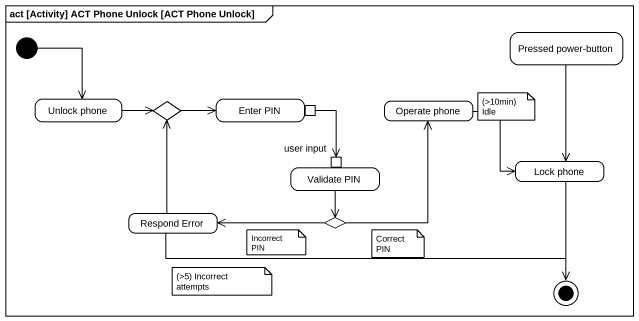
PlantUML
@startuml
mainframe act [Activity] ACT Phone Unlock [ACT Phone Unlock]
hide empty description
state "Pressed power-button" as Pressed_power_button
state "Unlock phone" as Unlock_phone
state choice1 <<choice>>
state "Enter PIN" as Enter_PIN {
  state pin1 <<outputPin>>
}
state "Operate phone" as Operate_phone
state "Validate PIN" as Validate_PIN {
  state "user input" as user_input <<inputPin>>
}
state "Lock phone" as Lock_phone
state "Respond Error" as Respond_Error
state choice2 <<choice>>
[*] --> Unlock_phone
Pressed_power_button --> Lock_phone
Unlock_phone -right-> choice1
choice1 -right-> Enter_PIN
pin1 --> user_input
Operate_phone -right-> Lock_phone
Validate_PIN --> choice2
Respond_Error -up-> choice1
choice2 -up-> Operate_phone
choice2 -left-> Respond_Error
Lock_phone --> [*]
Respond_Error -right-> [*]
note as N1
  (>10min) Idle
end note
note as N2
  Incorrect PIN
end note
note as N3
  Correct PIN
end note
note as N4
  (>5) Incorrect attempts
end note
@enduml
